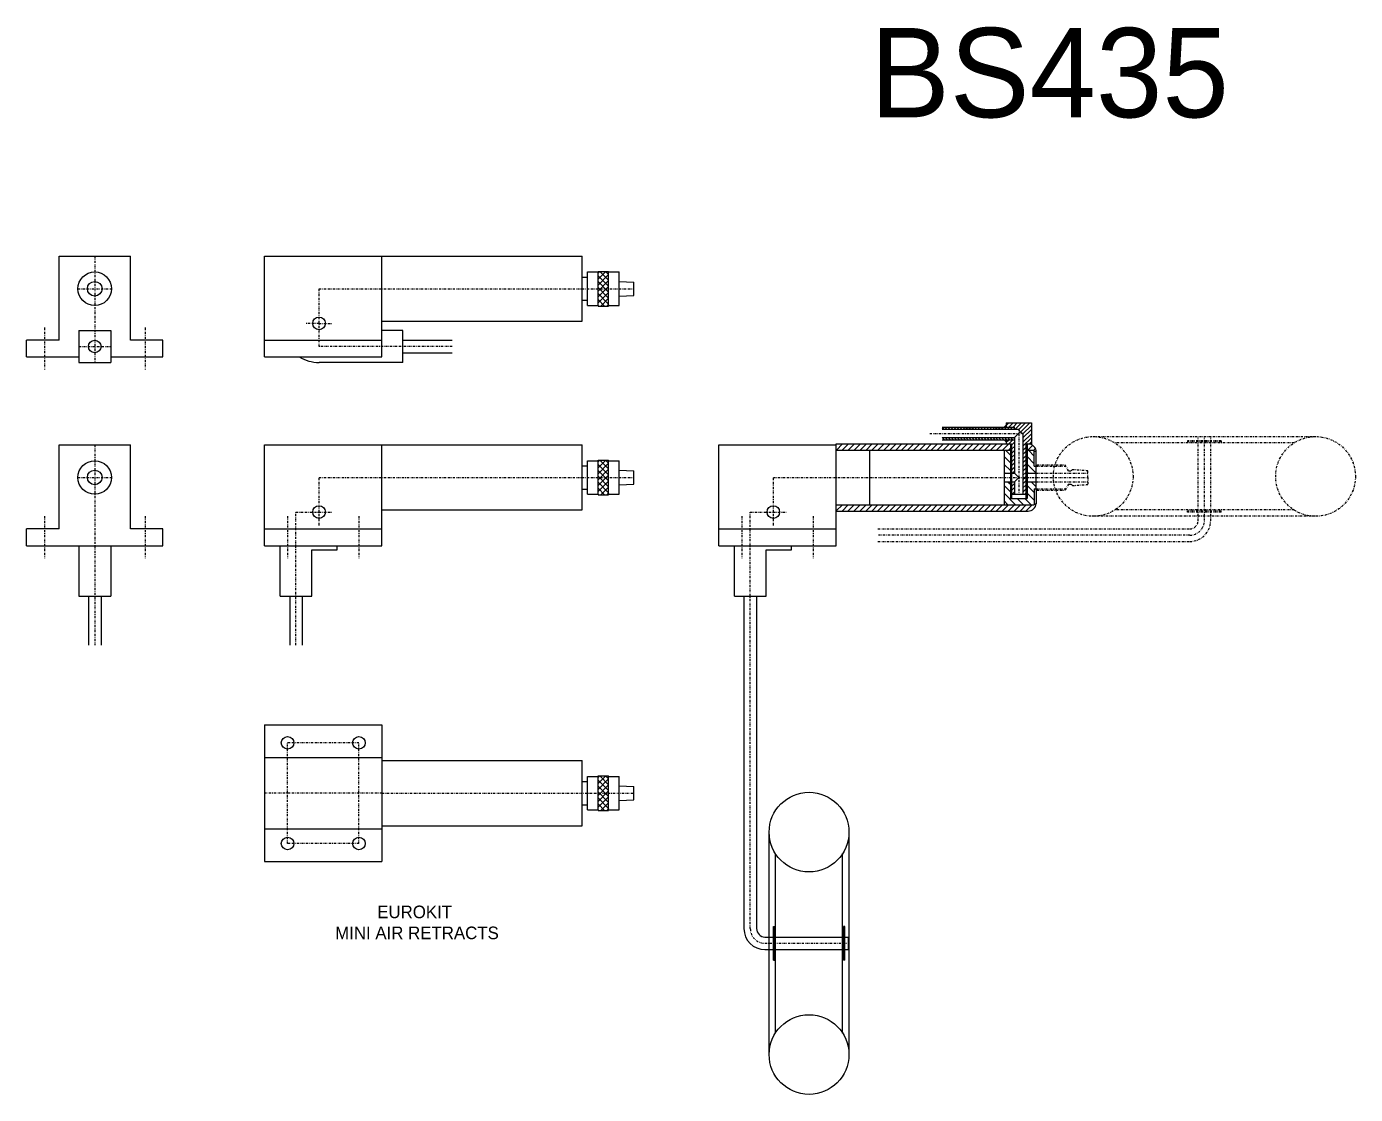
# Model space of a CAD drawing. Extents: x -1638 to 412, y -412 to 1290.
# Drawn here: x -224.8 to 91.9, y 170.2 to 424.6 of the extents above; entities that cross this region are included whole.
import ezdxf
from ezdxf.enums import TextEntityAlignment as Align

# ---------------------------------------------------------------- set-up
doc = ezdxf.new("R2010")
doc.units = 0
doc.linetypes.add('DASHDOT', pattern=[1, 0.5, -0.25, 0, -0.25])
for name, color, linetype in [('1', 7, 'CONTINUOUS'), ('22', 7, 'CONTINUOUS'), ('4', 7, 'CONTINUOUS'), ('8', 7, 'CONTINUOUS')]:
    doc.layers.add(name, color=color, linetype=linetype)
doc.styles.add('txt', font='TXT', dxfattribs={"height": 0.2})

msp = doc.modelspace()

# ---------------------------------------------------------------- linework, layer by layer
at = {"layer": '1', "color": 250, "linetype": 'CONTINUOUS'}
msp.add_circle((-208.57305, 348.3606), 1.5, dxfattribs=at)
at = {"layer": '22', "color": 195, "linetype": 'CONTINUOUS'}
for p, q in [((-217.073, 369.8606), (-200.073, 369.8606)), ((-217.073, 349.8606), (-217.073, 369.8606)), ((-200.073, 349.8606), (-200.073, 369.8606)), ((-168.1004, 369.8606), (-92.4004, 369.8606)), ((-168.1004, 345.8606), (-168.1004, 369.8606)), ((-140.1004, 345.8606), (-140.1004, 369.8606)), ((-92.4004, 354.3606), (-92.4004, 369.8606)), ((-92.4004, 364.8606), (-91.1004, 364.8606)), ((-91.1004, 358.1106), (-91.1004, 366.1106)), ((-91.1004, 366.1106), (-88.6004, 366.1106)), ((-88.6004, 357.9883), (-88.6004, 366.2329)), ((-88.6004, 366.2329), (-86.1004, 366.2329)), ((-88.1848, 366.2329), (-88.6004, 365.8173)), ((-86.7706, 366.2329), (-88.6004, 364.4031)), ((-86.1004, 365.4888), (-88.6004, 362.9888)), ((-88.6004, 365.2208), (-86.1004, 362.7208)), ((-88.1984, 366.2329), (-86.1004, 364.135)), ((-86.784, 366.2329), (-86.1004, 365.5493)), ((-86.1004, 357.9883), (-86.1004, 366.2329)), ((-86.1004, 366.1106), (-83.6004, 366.1106)), ((-83.6004, 358.1106), (-83.6004, 366.1106)), ((-86.1004, 364.0746), (-88.6004, 361.5746)), ((-88.6004, 363.8066), (-86.1004, 361.3066)), ((-86.1004, 362.6604), (-88.6004, 360.1604)), ((-88.6004, 362.3924), (-86.1004, 359.8924)), ((-86.1004, 361.2462), (-88.6004, 358.7462)), ((-83.6004, 363.8606), (-80.1004, 363.6772)), ((-80.1004, 360.544), (-80.1004, 363.6772)), ((-92.4004, 359.3606), (-91.1004, 359.3606)), ((-91.1004, 358.1106), (-88.6004, 358.1106)), ((-88.6004, 360.9782), (-86.1004, 358.4782)), ((-88.6004, 359.564), (-87.0248, 357.9883)), ((-88.6004, 358.1498), (-88.439, 357.9883)), ((-88.6004, 357.9883), (-86.1004, 357.9883)), ((-86.1004, 359.832), (-87.9442, 357.9883)), ((-86.1004, 358.4178), (-86.53, 357.9883)), ((-86.1004, 358.1106), (-83.6004, 358.1106)), ((-83.6004, 360.3606), (-80.1004, 360.544)), ((-212.373, 352.1606), (-212.373, 344.5606)), ((-212.373, 352.1606), (-204.773, 352.1606)), ((-204.773, 352.1606), (-204.773, 344.5606)), ((-140.1004, 354.3606), (-92.4004, 354.3606)), ((-135.1004, 352.1606), (-140.1004, 352.1606)), ((-135.1004, 344.5606), (-135.1004, 352.1606)), ((-224.823, 345.8606), (-224.823, 349.8606)), ((-217.073, 349.8606), (-224.823, 349.8606)), ((-192.323, 349.8606), (-200.073, 349.8606)), ((-192.323, 345.8606), (-192.323, 349.8606)), ((-192.323, 345.8606), (-192.323, 349.8606)), ((-168.1004, 349.8606), (-140.1004, 349.8606)), ((-135.0702, 349.8606), (-123.3928, 349.8606)), ((-224.823, 345.8606), (-212.373, 345.8606)), ((-204.773, 345.8606), (-192.323, 345.8606)), ((-168.1004, 345.8606), (-140.1004, 345.8606)), ((-135.0702, 346.8606), (-123.3928, 346.8606)), ((-212.373, 344.5606), (-204.773, 344.5606)), ((-135.1004, 344.5606), (-155.1004, 344.5606)), ((8.1922, 329.149), (8.6922, 329.649)), ((8.6922, 330.149), (14.6922, 330.149)), ((8.6922, 330.149), (8.6922, 329.149)), ((14.6922, 330.149), (14.6922, 325.149)), ((-6.5508, 329.149), (10.6922, 329.149)), ((-6.5508, 328.649), (11.6922, 328.649)), ((-6.5508, 326.649), (10.6922, 326.649)), ((10.6922, 328.649), (10.6922, 329.149)), ((10.6922, 326.649), (12.0582, 328.015)), ((10.6922, 326.649), (10.6922, 318.149)), ((12.0582, 328.015), (11.6922, 328.649)), ((12.0582, 328.015), (12.6922, 327.649)), ((12.6922, 327.649), (12.6922, 313.149)), ((-217.073, 324.899), (-200.073, 324.899)), ((-217.073, 304.899), (-217.073, 324.899)), ((-200.073, 304.899), (-200.073, 324.899)), ((-168.1004, 324.899), (-92.4004, 324.899)), ((-168.1004, 300.899), (-168.1004, 324.899)), ((-140.1004, 300.899), (-140.1004, 324.899)), ((-92.4004, 309.399), (-92.4004, 324.899)), ((-59.8078, 324.899), (-31.8078, 324.899)), ((-59.8078, 300.899), (-59.8078, 324.899)), ((-31.8078, 300.899), (-31.8078, 325.149)), ((-31.8078, 325.149), (9.9922, 325.149)), ((-31.8078, 323.649), (9.6922, 323.649)), ((-23.8078, 310.649), (-23.8078, 323.649)), ((-6.5508, 326.149), (10.6922, 326.149)), ((8.1922, 326.149), (8.6922, 325.649)), ((8.1922, 323.649), (8.1922, 310.649)), ((8.6922, 326.149), (8.6922, 325.149)), ((9.6922, 325.149), (9.6922, 312.149)), ((9.9922, 325.149), (9.9922, 312.149)), ((13.3922, 325.149), (13.3922, 312.149)), ((13.3922, 325.149), (14.6922, 325.149)), ((13.6922, 325.149), (13.6922, 312.149)), ((13.6922, 323.649), (15.3922, 323.649)), ((15.3922, 319.849), (15.3922, 323.649)), ((15.3922, 323.399), (15.8764, 323.399)), ((15.8764, 314.449), (15.8764, 323.399)), ((-91.1004, 313.149), (-91.1004, 321.149)), ((-91.1004, 321.149), (-88.6004, 321.149)), ((-88.6004, 313.0267), (-88.6004, 321.2713)), ((-88.6004, 321.2713), (-86.1004, 321.2713)), ((-88.1848, 321.2713), (-88.6004, 320.8557)), ((-86.7706, 321.2713), (-88.6004, 319.4415)), ((-86.1004, 320.5272), (-88.6004, 318.0272)), ((-88.6004, 320.2592), (-86.1004, 317.7592)), ((-88.1984, 321.2713), (-86.1004, 319.1734)), ((-86.784, 321.2713), (-86.1004, 320.5877)), ((-86.1004, 313.0267), (-86.1004, 321.2713)), ((-86.1004, 321.149), (-83.6004, 321.149)), ((-83.6004, 313.149), (-83.6004, 321.149)), ((-92.4004, 319.899), (-91.1004, 319.899)), ((-86.1004, 319.113), (-88.6004, 316.613)), ((-88.6004, 318.845), (-86.1004, 316.345)), ((-86.1004, 317.6988), (-88.6004, 315.1988)), ((-88.6004, 317.4308), (-86.1004, 314.9308)), ((-83.6004, 318.899), (-80.1004, 318.7156)), ((-80.1004, 315.5824), (-80.1004, 318.7156)), ((8.1922, 318.149), (10.6922, 318.149)), ((10.6922, 318.149), (11.6922, 317.149)), ((10.6922, 316.149), (11.6922, 317.149)), ((13.3922, 318.149), (15.8764, 318.149)), ((15.3922, 319.849), (15.8764, 319.849)), ((-92.4004, 314.399), (-91.1004, 314.399)), ((-86.1004, 316.2846), (-88.6004, 313.7846)), ((-88.6004, 316.0166), (-86.1004, 313.5166)), ((-88.6004, 314.6024), (-87.0248, 313.0267)), ((-86.1004, 314.8704), (-87.9442, 313.0267)), ((-83.6004, 315.399), (-80.1004, 315.5824)), ((8.1922, 316.149), (10.6922, 316.149)), ((10.6922, 316.149), (10.6922, 313.149)), ((13.3922, 316.149), (15.8764, 316.149)), ((15.3922, 314.449), (15.3922, 310.649)), ((15.3922, 314.449), (15.8764, 314.449)), ((15.8764, 314.449), (15.8764, 310.899)), ((-91.1004, 313.149), (-88.6004, 313.149)), ((-88.6004, 313.1882), (-88.439, 313.0267)), ((-88.6004, 313.0267), (-86.1004, 313.0267)), ((-86.1004, 313.4562), (-86.53, 313.0267)), ((-86.1004, 313.149), (-83.6004, 313.149)), ((-31.8078, 310.649), (15.3922, 310.649)), ((9.6922, 313.149), (13.6922, 313.149)), ((9.6922, 312.149), (13.6922, 312.149)), ((15.3922, 310.899), (15.8764, 310.899)), ((-140.1004, 309.399), (-92.4004, 309.399)), ((-31.8078, 309.149), (13.8922, 309.149)), ((-224.823, 300.899), (-224.823, 304.899)), ((-217.073, 304.899), (-224.823, 304.899)), ((-192.323, 304.899), (-200.073, 304.899)), ((-192.323, 300.899), (-192.323, 304.899)), ((-192.323, 300.899), (-192.323, 304.899)), ((-168.1004, 304.899), (-140.1004, 304.899)), ((-59.8078, 304.899), (-31.8078, 304.899)), ((-224.823, 300.899), (-192.323, 300.899)), ((-212.373, 300.899), (-212.373, 288.899)), ((-204.773, 300.899), (-204.773, 288.899)), ((-168.1004, 300.899), (-140.1004, 300.899)), ((-164.4004, 288.899), (-164.4004, 300.899)), ((-156.8004, 288.899), (-156.8004, 299.899)), ((-156.8004, 299.899), (-150.8004, 299.899)), ((-150.8004, 299.899), (-150.8004, 300.899)), ((-59.8078, 300.899), (-31.8078, 300.899)), ((-56.1078, 288.899), (-56.1078, 300.899)), ((-48.5078, 288.899), (-48.5078, 299.899)), ((-48.5078, 299.899), (-42.5078, 299.899)), ((-42.5078, 299.899), (-42.5078, 300.899)), ((-212.373, 288.899), (-204.773, 288.899)), ((-210.073, 288.899), (-210.073, 277.1913)), ((-207.073, 288.899), (-207.073, 277.1913)), ((-164.4004, 288.899), (-156.8004, 288.899)), ((-162.1004, 288.8687), (-162.1004, 277.1913)), ((-159.1004, 288.8687), (-159.1004, 277.1913)), ((-56.1078, 288.899), (-48.5078, 288.899)), ((-53.8078, 288.8687), (-53.8078, 209.6512)), ((-50.8078, 288.8687), (-50.8078, 209.6512)), ((-168.1004, 258.1785), (-140.1004, 258.1785)), ((-168.1004, 258.1785), (-168.1004, 225.6785)), ((-140.1004, 258.1785), (-140.1004, 225.6785)), ((-168.1004, 250.4285), (-140.1004, 250.4285)), ((-140.1004, 249.6785), (-92.4004, 249.6785)), ((-92.4004, 234.1785), (-92.4004, 249.6785)), ((-92.4004, 244.6785), (-91.1004, 244.6785)), ((-91.1004, 237.9285), (-91.1004, 245.9285)), ((-91.1004, 245.9285), (-88.6004, 245.9285)), ((-88.6004, 237.8062), (-88.6004, 246.0508)), ((-88.6004, 246.0508), (-86.1004, 246.0508)), ((-88.1848, 246.0508), (-88.6004, 245.6352)), ((-86.7706, 246.0508), (-88.6004, 244.221)), ((-86.1004, 245.3067), (-88.6004, 242.8067)), ((-88.6004, 245.0387), (-86.1004, 242.5387)), ((-88.1984, 246.0508), (-86.1004, 243.9529)), ((-86.784, 246.0508), (-86.1004, 245.3672)), ((-86.1004, 237.8062), (-86.1004, 246.0508)), ((-86.1004, 245.9285), (-83.6004, 245.9285)), ((-83.6004, 237.9285), (-83.6004, 245.9285)), ((-86.1004, 243.8925), (-88.6004, 241.3925)), ((-88.6004, 243.6245), (-86.1004, 241.1245)), ((-86.1004, 242.4783), (-88.6004, 239.9783)), ((-88.6004, 242.2103), (-86.1004, 239.7103)), ((-86.1004, 241.0641), (-88.6004, 238.5641)), ((-88.6004, 240.7961), (-86.1004, 238.2961)), ((-83.6004, 243.6785), (-80.1004, 243.4951)), ((-80.1004, 240.3619), (-80.1004, 243.4951)), ((-92.4004, 239.1785), (-91.1004, 239.1785)), ((-91.1004, 237.9285), (-88.6004, 237.9285)), ((-88.6004, 239.3819), (-87.0248, 237.8062)), ((-88.6004, 237.9677), (-88.439, 237.8062)), ((-88.6004, 237.8062), (-86.1004, 237.8062)), ((-86.1004, 239.6499), (-87.9442, 237.8062)), ((-86.1004, 238.2357), (-86.53, 237.8062)), ((-86.1004, 237.9285), (-83.6004, 237.9285)), ((-83.6004, 240.1785), (-80.1004, 240.3619)), ((-168.1004, 233.4285), (-140.1004, 233.4285)), ((-140.1004, 234.1785), (-92.4004, 234.1785)), ((-47.8078, 179.6512), (-47.8078, 232.6512)), ((-28.8078, 232.6512), (-28.8078, 179.6512)), ((-168.1004, 225.6785), (-140.1004, 225.6785)), ((-46.3078, 184.7747), (-46.3078, 227.5277)), ((-30.3078, 184.7747), (-30.3078, 227.5277)), ((-46.8078, 202.1512), (-46.8078, 210.1512)), ((-46.8078, 210.1512), (-46.5578, 210.1512)), ((-46.5578, 202.1512), (-46.5578, 210.1512)), ((-30.0578, 202.1512), (-30.0578, 210.1512)), ((-29.8078, 210.1512), (-30.0578, 210.1512)), ((-29.8078, 202.1512), (-29.8078, 210.1512)), ((-48.8078, 207.6512), (-28.8756, 207.6512)), ((-28.8756, 204.6512), (-28.8756, 207.6512)), ((-48.8078, 204.6512), (-28.8756, 204.6512)), ((-46.8078, 202.1512), (-46.5578, 202.1512)), ((-29.8078, 202.1512), (-30.0578, 202.1512))]:
    msp.add_line(p, q, dxfattribs=at)
for centre, radius in [((-208.57305, 362.1106), 4), ((-208.57305, 362.1106), 1.75), ((-155.10045, 353.8606), 1.5), ((-208.57305, 317.149), 4), ((-208.57305, 317.149), 1.75), ((-155.10045, 308.899), 1.5), ((-46.80785, 308.899), 1.5), ((-162.60045, 253.9285), 1.5), ((-145.60045, 253.9285), 1.5), ((-38.30785, 232.6512), 9.5), ((-162.60045, 229.9285), 1.5), ((-145.60045, 229.9285), 1.5), ((-38.30785, 179.6512), 9.5)]:
    msp.add_circle(centre, radius, dxfattribs=at)
for centre, radius, start, end in [((-155.10045, 353.8606), 9.3, 239.340739, 270.001558), ((13.87645, 323.149), 2, 0, 90), ((13.89215, 311.149), 2, 270, 352.819239), ((-48.80785, 209.6512), 5, 180, 270), ((-48.80785, 209.6512), 2, 180, 270)]:
    msp.add_arc(centre, radius, start, end, dxfattribs=at)
at = {"layer": '4', "color": 166, "linetype": 'DASHDOT'}
for p, q in [((-208.573, 369.8606), (-208.573, 344.5606)), ((-212.573, 362.1106), (-204.573, 362.1106)), ((-155.1004, 362.1106), (-80.1004, 362.1106)), ((-155.1004, 353.8606), (-155.1004, 362.1106)), ((-220.573, 352.8606), (-220.573, 342.8606)), ((-196.573, 352.8606), (-196.573, 342.8606)), ((-155.1004, 353.8606), (-158.2774, 353.8606)), ((-155.1004, 348.3606), (-155.1004, 353.8606)), ((-155.1004, 353.8606), (-151.9236, 353.8606)), ((-212.373, 348.3606), (-204.773, 348.3606)), ((-123.3928, 348.3606), (-155.1004, 348.3606)), ((-9.5028, 327.649), (12.6922, 327.649)), ((11.6922, 328.649), (11.6922, 313.149)), ((29.44, 326.899), (82.44, 326.899)), ((54.44, 306.899), (54.44, 326.8312)), ((57.44, 326.8312), (54.44, 326.8312)), ((55.94, 306.899), (55.94, 326.8312)), ((57.44, 306.899), (57.44, 326.8312)), ((-208.573, 324.899), (-208.573, 277.1913)), ((77.3164, 325.399), (34.5634, 325.399)), ((59.94, 325.899), (51.94, 325.899)), ((51.94, 325.899), (51.94, 325.649)), ((59.94, 325.649), (51.94, 325.649)), ((59.94, 325.899), (59.94, 325.649)), ((16.0922, 320.149), (22.7566, 320.149)), ((16.0922, 319.849), (16.0922, 320.149)), ((23.5764, 318.729), (22.7566, 320.149)), ((-212.573, 317.149), (-204.573, 317.149)), ((-155.1004, 308.899), (-155.1004, 317.149)), ((-155.1004, 317.149), (-80.1004, 317.149)), ((-46.8078, 308.899), (-46.8078, 317.149)), ((-46.8078, 317.149), (28.1922, 317.149)), ((15.8764, 319.849), (22.9298, 319.849)), ((15.8764, 318.149), (28.1922, 318.149)), ((23.5764, 318.729), (24.1422, 318.729)), ((24.1422, 318.729), (24.4922, 319.079)), ((24.4922, 319.079), (28.1922, 318.819)), ((28.1922, 317.149), (28.1922, 318.819)), ((28.1922, 317.149), (28.1922, 315.479)), ((15.8764, 316.149), (28.1922, 316.149)), ((15.8764, 314.449), (22.9298, 314.449)), ((16.0922, 314.449), (16.0922, 314.149)), ((16.0922, 314.149), (22.7566, 314.149)), ((23.5764, 315.569), (22.7566, 314.149)), ((23.5764, 315.569), (24.1422, 315.569)), ((24.1422, 315.569), (24.4922, 315.219)), ((24.4922, 315.219), (28.1922, 315.479)), ((-220.573, 307.899), (-220.573, 297.899)), ((-196.573, 307.899), (-196.573, 297.899)), ((-162.6004, 307.899), (-162.6004, 297.899)), ((-160.6004, 277.1913), (-160.6004, 308.899)), ((-160.6004, 308.899), (-155.1004, 308.899)), ((-155.1004, 308.899), (-151.9236, 308.899)), ((-155.1004, 305.7221), (-155.1004, 308.899)), ((-145.6004, 307.899), (-145.6004, 297.899)), ((-54.3078, 307.899), (-54.3078, 297.899)), ((-52.3078, 209.6512), (-52.3078, 308.899)), ((-52.3078, 308.899), (-46.8078, 308.899)), ((-46.8078, 308.899), (-43.631, 308.899)), ((-46.8078, 305.7221), (-46.8078, 308.899)), ((-37.3078, 307.899), (-37.3078, 297.899)), ((82.44, 307.899), (29.44, 307.899)), ((77.3164, 309.399), (34.5634, 309.399)), ((59.94, 309.149), (51.94, 309.149)), ((51.94, 308.899), (51.94, 309.149)), ((59.94, 308.899), (51.94, 308.899)), ((59.94, 308.899), (59.94, 309.149)), ((-21.9216, 304.899), (52.44, 304.899)), ((52.44, 303.399), (-21.9216, 303.399)), ((-21.9216, 301.899), (52.44, 301.899)), ((-145.6004, 253.9285), (-162.6004, 253.9285)), ((-162.6004, 229.9285), (-162.6004, 253.9285)), ((-145.6004, 229.9285), (-145.6004, 253.9285)), ((-140.1004, 241.9285), (-168.1004, 241.9285)), ((-140.1004, 241.9285), (-80.1004, 241.9285)), ((-145.6004, 229.9285), (-162.6004, 229.9285)), ((-48.8078, 206.1512), (-28.8756, 206.1512))]:
    msp.add_line(p, q, dxfattribs=at)
at = {"layer": '4', "color": 253, "linetype": 'CONTINUOUS'}
for p, q in [((8.5186, 329.4755), (8.6922, 329.302)), ((8.5894, 329.5462), (8.6922, 329.4434)), ((8.66, 329.6169), (8.6922, 329.5848)), ((8.6922, 329.5021), (9.339, 330.149)), ((9.329, 329.149), (10.329, 330.149)), ((10.319, 329.149), (11.319, 330.149)), ((10.8088, 328.649), (12.3088, 330.149)), ((11.7312, 328.5814), (13.2988, 330.149)), ((12.1194, 327.9796), (14.2888, 330.149)), ((12.6922, 327.5625), (14.6922, 329.5625)), ((-6.5508, 329.074), (-6.1258, 328.649)), ((-6.5492, 326.649), (-6.0492, 326.149)), ((-5.9186, 329.149), (-5.4186, 328.649)), ((-5.8422, 326.649), (-5.3422, 326.149)), ((-5.2116, 329.149), (-4.7116, 328.649)), ((-5.135, 326.649), (-4.635, 326.149)), ((-4.5044, 329.149), (-4.0044, 328.649)), ((-4.428, 326.649), (-3.928, 326.149)), ((-3.7972, 329.149), (-3.2972, 328.649)), ((-3.7208, 326.649), (-3.2208, 326.149)), ((-3.0902, 329.149), (-2.5902, 328.649)), ((-3.0138, 326.649), (-2.5138, 326.149)), ((-2.383, 329.149), (-1.883, 328.649)), ((-2.3066, 326.649), (-1.8066, 326.149)), ((-1.676, 329.149), (-1.176, 328.649)), ((-1.5994, 326.649), (-1.0994, 326.149)), ((-0.9688, 329.149), (-0.4688, 328.649)), ((-0.8924, 326.649), (-0.3924, 326.149)), ((-0.2618, 329.149), (0.2382, 328.649)), ((-0.1852, 326.649), (0.3148, 326.149)), ((0.4454, 329.149), (0.9454, 328.649)), ((0.5218, 326.649), (1.0218, 326.149)), ((1.1524, 329.149), (1.6524, 328.649)), ((1.229, 326.649), (1.729, 326.149)), ((1.8596, 329.149), (2.3596, 328.649)), ((1.936, 326.649), (2.436, 326.149)), ((2.5666, 329.149), (3.0666, 328.649)), ((2.6432, 326.649), (3.1432, 326.149)), ((3.2738, 329.149), (3.7738, 328.649)), ((3.3502, 326.649), (3.8502, 326.149)), ((3.9808, 329.149), (4.4808, 328.649)), ((4.0574, 326.649), (4.5574, 326.149)), ((4.688, 329.149), (5.188, 328.649)), ((4.7644, 326.649), (5.2644, 326.149)), ((5.395, 329.149), (5.895, 328.649)), ((5.4716, 326.649), (5.9716, 326.149)), ((6.1022, 329.149), (6.6022, 328.649)), ((6.1786, 326.649), (6.6786, 326.149)), ((6.8094, 329.149), (7.3094, 328.649)), ((6.8858, 326.649), (7.3858, 326.149)), ((7.5164, 329.149), (8.0164, 328.649)), ((7.5928, 326.649), (8.0928, 326.149)), ((8.2236, 329.149), (8.7236, 328.649)), ((8.2358, 329.1927), (8.2794, 329.149)), ((8.3, 326.649), (8.8, 326.149)), ((8.3066, 329.2634), (8.4208, 329.149)), ((8.3772, 329.3341), (8.5624, 329.149)), ((8.448, 329.4048), (8.6922, 329.1606)), ((8.9306, 329.149), (9.4306, 328.649)), ((9.0072, 326.649), (9.5072, 326.149)), ((9.6378, 329.149), (10.1378, 328.649)), ((9.7142, 326.649), (10.2142, 326.149)), ((10.3448, 329.149), (10.6922, 328.8017)), ((10.4214, 326.649), (10.6922, 326.3782)), ((12.6922, 326.5725), (14.6922, 328.5725)), ((12.6922, 325.5826), (14.6922, 327.5826)), ((12.6922, 324.5926), (14.6922, 326.5926)), ((-31.8078, 325.0503), (-31.7092, 325.149)), ((-31.795, 323.649), (-30.295, 325.149)), ((-30.3808, 323.649), (-28.8808, 325.149)), ((-28.9666, 323.649), (-27.4666, 325.149)), ((-27.5524, 323.649), (-26.0524, 325.149)), ((-26.1382, 323.649), (-24.6382, 325.149)), ((-24.724, 323.649), (-23.224, 325.149)), ((-23.3098, 323.649), (-21.8098, 325.149)), ((-21.8954, 323.649), (-20.3954, 325.149)), ((-20.4812, 323.649), (-18.9812, 325.149)), ((-19.067, 323.649), (-17.567, 325.149)), ((-17.6528, 323.649), (-16.1528, 325.149)), ((-16.2386, 323.649), (-14.7386, 325.149)), ((-14.8244, 323.649), (-13.3244, 325.149)), ((-13.4102, 323.649), (-11.9102, 325.149)), ((-11.996, 323.649), (-10.496, 325.149)), ((-10.5818, 323.649), (-9.0818, 325.149)), ((-9.1676, 323.649), (-7.6676, 325.149)), ((-7.7534, 323.649), (-6.2534, 325.149)), ((-6.3392, 323.649), (-4.8392, 325.149)), ((-4.925, 323.649), (-3.425, 325.149)), ((-3.5108, 323.649), (-2.0108, 325.149)), ((-2.0966, 323.649), (-0.5966, 325.149)), ((-0.6822, 323.649), (0.8178, 325.149)), ((0.732, 323.649), (2.232, 325.149)), ((2.1462, 323.649), (3.6462, 325.149)), ((3.5604, 323.649), (5.0604, 325.149)), ((4.9746, 323.649), (6.4746, 325.149)), ((6.3888, 323.649), (7.8888, 325.149)), ((7.803, 323.649), (9.303, 325.149)), ((8.2708, 326.149), (8.6922, 325.7277)), ((8.4122, 326.149), (8.6922, 325.8691)), ((8.4982, 323.649), (9.6922, 322.4551)), ((8.5536, 326.149), (8.6922, 326.0105)), ((8.6922, 325.53), (9.3112, 326.149)), ((9.2172, 323.649), (9.6922, 324.1239)), ((9.301, 325.149), (10.301, 326.149)), ((9.9922, 324.8501), (10.6922, 325.5501)), ((9.9922, 323.8602), (10.6922, 324.5602)), ((9.9922, 322.8702), (10.6922, 323.5702)), ((12.6922, 323.6027), (13.3922, 324.3027)), ((12.6922, 322.6127), (13.3922, 323.3127)), ((13.6922, 324.9198), (13.9204, 325.148)), ((13.8356, 323.649), (14.9886, 324.802)), ((14.002, 323.649), (15.3922, 322.2589)), ((14.2384, 325.149), (14.6922, 325.6027)), ((15.2498, 323.649), (15.6522, 324.0515)), ((8.1922, 322.1166), (9.6922, 320.6166)), ((8.1922, 320.2781), (9.6922, 318.7781)), ((9.9922, 321.8803), (10.6922, 322.5803)), ((9.9922, 320.8904), (10.6922, 321.5904)), ((9.9922, 319.9004), (10.6922, 320.6004)), ((12.6922, 321.6228), (13.3922, 322.3228)), ((12.6922, 320.6328), (13.3922, 321.3328)), ((12.6922, 319.6429), (13.3922, 320.3429)), ((13.6922, 322.1204), (15.3922, 320.4204)), ((13.6922, 320.2819), (15.825, 318.149)), ((8.1922, 318.4396), (8.4828, 318.149)), ((9.9922, 318.9105), (10.6922, 319.6105)), ((10.2206, 318.149), (10.6922, 318.6205)), ((12.6922, 318.6529), (13.3922, 319.3529)), ((12.6922, 317.663), (13.3922, 318.363)), ((12.6922, 316.6331), (13.208, 317.149)), ((13.1682, 317.149), (13.3922, 317.373)), ((13.6922, 318.4434), (13.9866, 318.149)), ((8.1922, 315.2412), (9.6922, 313.7412)), ((9.1228, 316.149), (9.6922, 315.5796)), ((9.9922, 316.0081), (10.133, 316.149)), ((9.9922, 315.0181), (10.6922, 315.7181)), ((9.9922, 314.0282), (10.6922, 314.7282)), ((10.1028, 313.149), (10.6922, 313.7383)), ((12.6922, 315.6431), (13.3922, 316.3431)), ((12.6922, 314.6532), (13.3922, 315.3532)), ((12.6922, 313.6633), (13.3922, 314.3633)), ((13.6922, 315.2566), (15.3922, 313.5566)), ((14.6382, 316.149), (15.8764, 314.9108)), ((-31.8078, 310.6098), (-31.7686, 310.649)), ((-31.8078, 309.1956), (-30.3544, 310.649)), ((-30.4402, 309.149), (-28.9402, 310.649)), ((-29.026, 309.149), (-27.526, 310.649)), ((-27.6118, 309.149), (-26.1118, 310.649)), ((-26.1976, 309.149), (-24.6976, 310.649)), ((-24.7834, 309.149), (-23.2834, 310.649)), ((-23.3692, 309.149), (-21.8692, 310.649)), ((-21.955, 309.149), (-20.455, 310.649)), ((-20.5408, 309.149), (-19.0408, 310.649)), ((-19.1266, 309.149), (-17.6266, 310.649)), ((-17.7124, 309.149), (-16.2124, 310.649)), ((-16.2982, 309.149), (-14.7982, 310.649)), ((-14.884, 309.149), (-13.384, 310.649)), ((-13.4698, 309.149), (-11.9698, 310.649)), ((-12.0554, 309.149), (-10.5554, 310.649)), ((-10.6412, 309.149), (-9.1412, 310.649)), ((-9.227, 309.149), (-7.727, 310.649)), ((-7.8128, 309.149), (-6.3128, 310.649)), ((-6.3986, 309.149), (-4.8986, 310.649)), ((-4.9844, 309.149), (-3.4844, 310.649)), ((-3.5702, 309.149), (-2.0702, 310.649)), ((-2.156, 309.149), (-0.656, 310.649)), ((-0.7418, 309.149), (0.7582, 310.649)), ((0.6724, 309.149), (2.1724, 310.649)), ((2.0866, 309.149), (3.5866, 310.649)), ((3.5008, 309.149), (5.0008, 310.649)), ((4.915, 309.149), (6.415, 310.649)), ((6.3292, 309.149), (7.8292, 310.649)), ((7.7434, 309.149), (9.2434, 310.649)), ((8.1922, 313.4027), (10.9458, 310.649)), ((8.1922, 311.5642), (9.1074, 310.649)), ((9.1578, 309.149), (10.6578, 310.649)), ((10.572, 309.149), (12.072, 310.649)), ((11.2844, 312.149), (12.7844, 310.649)), ((11.9862, 309.149), (13.4862, 310.649)), ((13.1228, 312.149), (14.6228, 310.649)), ((13.1678, 313.149), (13.3922, 313.3733)), ((13.4004, 309.149), (14.9004, 310.649)), ((13.6922, 313.4181), (15.3922, 311.7181))]:
    msp.add_line(p, q, dxfattribs=at)
at = {"layer": '4', "color": 166, "linetype": 'DASHDOT'}
for centre in [(29.43995, 317.399), (82.43995, 317.399)]:
    msp.add_circle(centre, 9.5, dxfattribs=at)
for centre, radius, start, end in [((52.43995, 306.899), 2, 270, 360), ((52.43995, 306.899), 5, 270, 360), ((52.43995, 306.899), 3.5, 270, 360), ((-48.80785, 209.6512), 3.5, 180, 270)]:
    msp.add_arc(centre, radius, start, end, dxfattribs=at)

# ---------------------------------------------------------------- texts
at = {"layer": '1', "color": 212, "linetype": 'CONTINUOUS', "style": 'txt'}
msp.add_text('BS435', height=21.3, dxfattribs=at).set_placement((-23.7422, 424.2624), align=Align.TOP_LEFT)
at = {"layer": '8', "color": 250, "linetype": 'CONTINUOUS', "style": 'txt'}
for s, p in [('EUROKIT ', (-131.761, 213.6391)), ('MINI AIR RETRACTS', (-131.761, 208.6391))]:
    msp.add_text(s, height=3, dxfattribs=at).set_placement(p, align=Align.MIDDLE)

doc.saveas('drawing.dxf')
